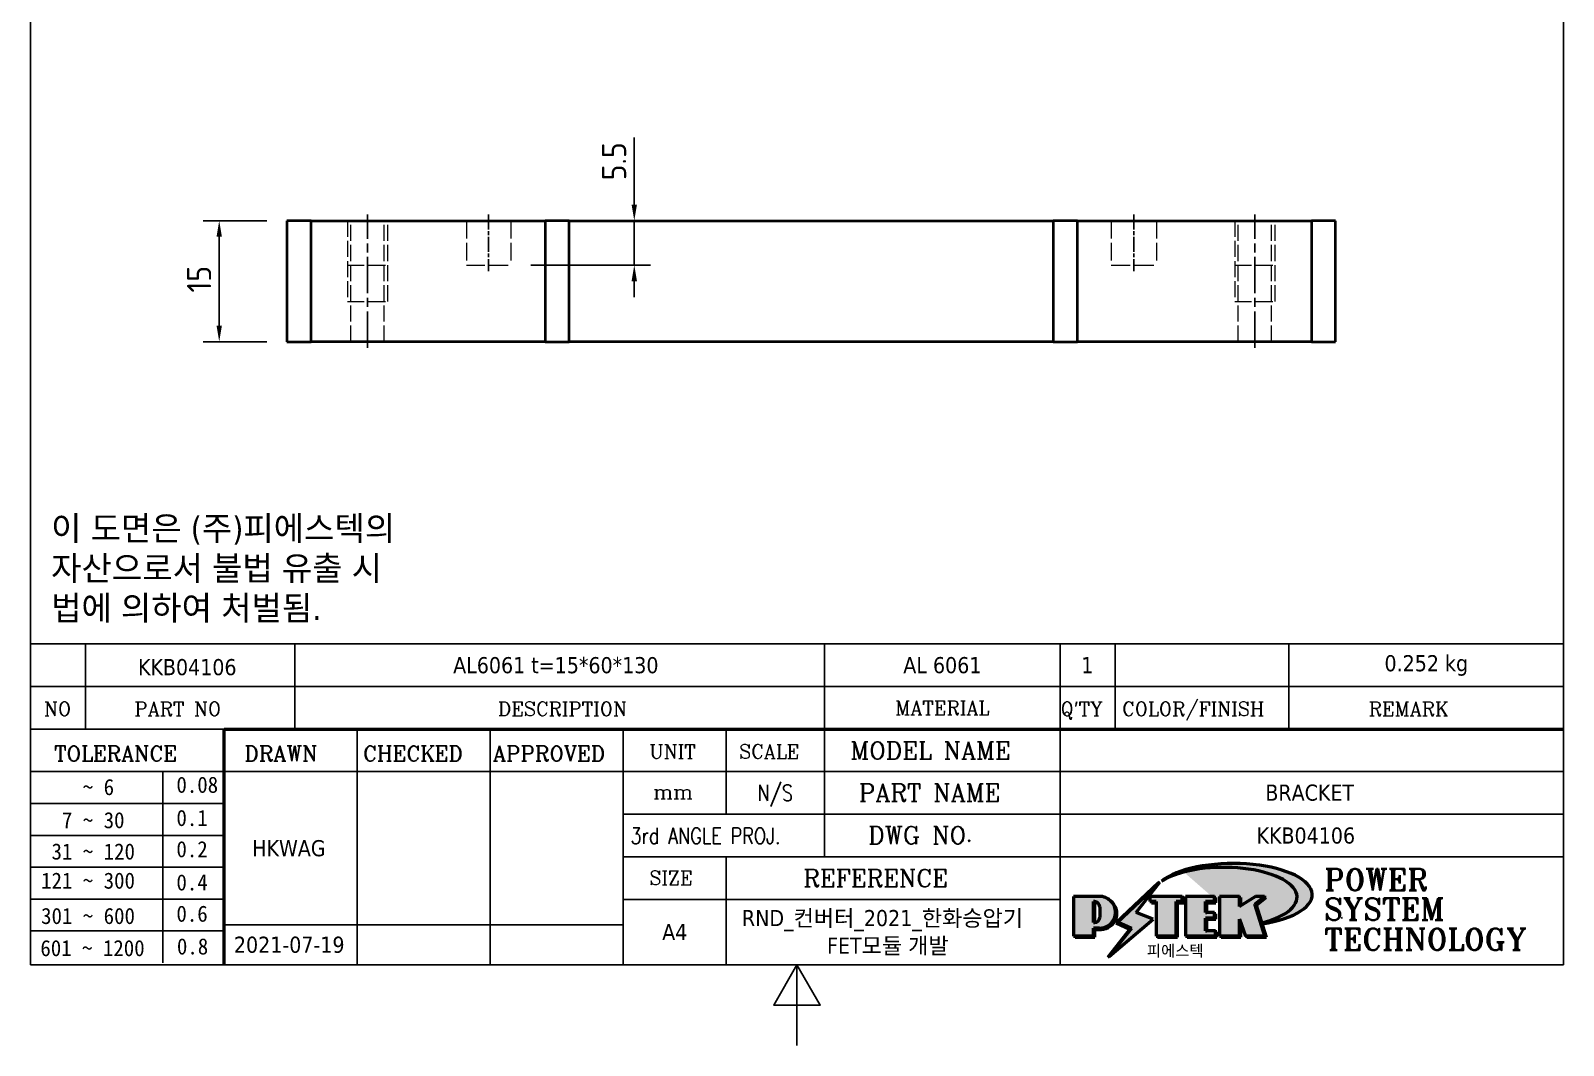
# Model space of a CAD drawing. Header units: millimetres. Extents: x 0 to 210, y 0 to 297.
# Drawn here: x 10 to 200, y 0 to 125.8 of the extents above; entities that cross this region are included whole.
import ezdxf
from ezdxf.enums import TextEntityAlignment as Align

# ---------------------------------------------------------------- set-up
doc = ezdxf.new("R2010")
doc.units = ezdxf.units.MM
doc.linetypes.add('CHAIN', pattern=[0.35429999999999995, 0.2362, -0.0295, 0.0591, -0.0295])
doc.linetypes.add('DASHED', pattern=[0.2067, 0.1654, -0.0413])
doc.layers.get('0').update_dxf_attribs({"color": 3, "lineweight": 25})
for name, color, linetype, lineweight in [('가려진 것(ISO)', 2, 'DASHED', 18), ('가시적인 것(ISO)', 3, 'Continuous', 40), ('경계(ISO)', 7, 'Continuous', 25), ('기호(ISO)', 5, 'Continuous', 25), ('제목(ISO)', 5, 'Continuous', 50), ('중심선(ISO)', 1, 'Continuous', 25), ('치수(ISO)', 2, 'Continuous', 25), ('해치(ISO)', 7, 'Continuous', 18)]:
    doc.layers.add(name, color=color, linetype=linetype, lineweight=lineweight)
doc.styles.add('HAN_291', font='')
doc.styles.add('HAN_370', font='', dxfattribs={"width": 2})
doc.styles.add('RC_284', font='ROMANC.shx')
doc.styles.add('RC_287', font='ROMANC.shx')
doc.styles.add('RC_292', font='ROMANC.shx')
doc.styles.add('ROMANT_294', font='romant.shx')
doc.styles.add('문자 텍스트_PSTEK_POSCO', font='isocp.shx')
doc.styles.add('치수 텍스트_PSTEK_POSCO', font='isocp.shx')
doc.styles.add('텍스트 스타일198', font='tahoma.ttf')
doc.styles.add('텍스트 스타일333', font='ROMANC.shx', dxfattribs={"width": 0.800000011920929})
doc.styles.get('HAN_291').set_extended_font_data('GulimChe')
doc.styles.get('HAN_370').set_extended_font_data('GulimChe')
doc.dimstyles.new('치수_PSTEK_POSCO', dxfattribs={"dimtxt": 3, "dimasz": 2, "dimexe": 2, "dimexo": 2.5, "dimgap": 1, "dimtad": 1, "dimrnd": 1e-08, "dimdsep": 46, "dimtxsty": '치수 텍스트_PSTEK_POSCO', "dimcen": 0.09, "dimdle": 10, "dimclrd": 7, "dimclre": 7, "dimclrt": 2, "dimadec": 1, "dimazin": 2, "dimtfac": 1, "dimtmove": 0, "dimatfit": 3, "dimfxl": 0, "dimtolj": 1, "dimlwd": -1, "dimlwe": -1, "dimarcsym": 0})

# ---------------------------------------------------------------- blocks, each defined once
blk = doc.blocks.new('경계 Default Border')
at = {"layer": '경계(ISO)', "flags": 128}
for points in [[(10, 10), (10, 287.0000076293945), (200, 287.0000076293945), (200, 10), (10, 10)], [(105, 0), (105, 10), (102.1132469177246, 5), (107.8867530822754, 5), (105, 10)]]:
    blk.add_lwpolyline(points, dxfattribs=at)
blk = doc.blocks.new('제목 블록 PSTEK')
for color, points in [(252, [(317.2195697678507, 17.0593801673321), (322.0326348870767, 21.62682475217465), (322.2781991042243, 21.94392121864296), (317.0471853425802, 16.97985676345368), (318.7512090904202, 16.1899260703855), (316.0018030350395, 12.71868385740789), (316.3356552234328, 13.00206718743325), (318.9235935156908, 16.2694494742633)]), (5, [(321.6183518841322, 17.4193704504104), (319.5281351041078, 18.24969419629727), (322.4505835294948, 22.02344462252142), (317.2195697678507, 17.0593801673321), (318.9235935156908, 16.2694494742633), (316.1741874603099, 12.79820726128571)]), (1, [(324.4839107253602, 19.60711530335299), (325.2419748254881, 19.60711530335299), (325.2419748254881, 20.25857663940324), (321.2266040451076, 20.25857663940324), (321.2266040451076, 19.60711530335299), (321.9846681452406, 19.60711530335299), (321.9846681452406, 15.3430047401139), (324.4839107253602, 15.3430047401139)]), (252, [(321.9846681452406, 19.60711530335299), (321.4042753185749, 19.60711530335299), (321.4042753185749, 19.45905590879572), (321.9846681452406, 19.45905590879572)]), (252, [(324.6615819988275, 19.45905590879572), (325.4196460989604, 19.45905590879572), (325.4196460989604, 20.11051724484596), (325.2419748254881, 20.11051724484596), (325.2419748254881, 19.60711530335299), (324.4839107253602, 19.60711530335299), (324.4839107253602, 15.3430047401139), (322.1623394187076, 15.3430047401139), (322.1623394187076, 15.19494534555726), (324.6615819988275, 15.19494534555726)]), (1, [(329.2277337269622, 20.25857663940324), (325.65654113025, 20.25857663940324), (325.65654113025, 15.3430047401139), (329.3580259941756, 15.3430047401139), (329.3580259941756, 15.9944660761648), (328.1137701654877, 15.9944660761648), (328.1137701654877, 17.56360607323003), (329.2277337269622, 17.56360607323003), (329.2277337269622, 18.25543873810179), (328.1137701654877, 18.25543873810179), (328.1137701654877, 19.60711530335299), (329.2277337269622, 19.60711530335299)]), (252, [(328.2914414389548, 19.45905590879572), (329.4054050004294, 19.45905590879572), (329.4054050004294, 20.11051724484596), (329.2277337269622, 20.11051724484596), (329.2277337269622, 19.60711530335299), (328.1137701654877, 19.60711530335299), (328.1137701654877, 18.25543873810179), (328.2914414389548, 18.25543873810179)]), (1, [(332.3312149849806, 20.25857663940324), (329.8592894925411, 20.25857663940324), (329.8592894925411, 15.3430047401139), (332.3312149849806, 15.3430047401139), (332.3312149849806, 17.4318630164523), (333.0701931098801, 15.3430047401139), (335.4855464857051, 15.3430047401139), (334.2514536401189, 19.30614745124769), (335.4379594596742, 20.25857663940324), (334.3071782107978, 20.25857663940324), (332.3312149849806, 18.99741471888304)]), (252, [(332.5088862584528, 20.1105172448466), (332.3312149849806, 20.1105172448466), (332.3312149849806, 18.99741471888368), (332.5088862584528, 19.11081371413894)]), (252, [(335.6156307331414, 20.11051724484596), (335.2535118015555, 20.11051724484596), (334.2514536401189, 19.30614745124769), (335.4855464857051, 15.3430047401139), (333.1954852176545, 15.3430047401139), (333.2478643833523, 15.19494534555726), (335.6632177591723, 15.19494534555726), (334.4291249135862, 19.15808805669106)]), (252, [(328.2914414389548, 17.41554667867274), (329.4054050004294, 17.41554667867274), (329.4054050004294, 18.10737934354514), (329.2277337269622, 18.10737934354514), (329.2277337269622, 17.56360607323003), (328.1137701654877, 17.56360607323003), (328.1137701654877, 15.9944660761648), (328.2914414389548, 15.9944660761648)]), (252, [(332.5088862584528, 16.92964231796647), (332.3312149849806, 17.43186301645164), (332.3312149849806, 15.3430047401139), (330.0369607660135, 15.3430047401139), (330.0369607660135, 15.19494534555726), (332.5088862584528, 15.19494534555726)]), (252, [(329.5356972676428, 15.8464066816075), (329.3580259941756, 15.8464066816075), (329.3580259941756, 15.3430047401139), (325.8342124037171, 15.3430047401139), (325.8342124037171, 15.19494534555726), (329.5356972676428, 15.19494534555726)])]:
    blk.add_hatch(color=color).paths.add_polyline_path(points)
h = blk.add_hatch(color=1)
edge = h.paths.add_edge_path(flags=0)
edge.add_line((314.2242174273352, 19.60711530335299), (314.2242174273352, 17.00126995915134))
edge.add_line((314.2242174273352, 17.00126995915134), (314.3485873187598, 17.00126995915134))
edge.add_arc((314.3485873187598, 17.6527312952023), 0.6514613360509371, 270, 360)
edge.add_line((315.0000486548106, 17.6527312952023), (315.0000486548106, 18.95565396730211))
edge.add_arc((314.3485873187598, 18.95565396730212), 0.6514613360508712, 0, 90)
edge.add_line((314.3485873187598, 19.60711530335299), (314.2242174273352, 19.60711530335299))
edge = h.paths.add_edge_path()
edge.add_arc((314.9847713324306, 18.28938669179658), 1.969189947606664, 269.9999999999959, 450)
edge.add_line((314.9847713324306, 20.25857663940318), (311.7664314776902, 20.25857663940324))
edge.add_line((311.7664314776902, 20.25857663940324), (311.7664314776902, 15.3430047401139))
edge.add_line((311.7664314776902, 15.3430047401139), (314.2242174273352, 15.3430047401139))
edge.add_line((314.2242174273352, 15.3430047401139), (314.2242174273352, 16.32019674418991))
edge.add_line((314.2242174273352, 16.32019674418991), (314.9847713324307, 16.32019674418991))
h = blk.add_hatch(color=252)
edge = h.paths.add_edge_path()
edge.add_arc((314.9847713324309, 18.28938669179657), 1.969189947606666, 270, 406.8278729790604)
edge.add_arc((315.1624426058984, 18.1413272972396), 1.969189947606962, -90, 53.560984836317004, ccw=False)
edge.add_line((315.1624426058984, 16.17213734963263), (314.4018887008024, 16.17213734963263))
edge.add_line((314.4018887008024, 16.17213734963263), (314.4018887008024, 15.19494534555726))
edge.add_line((314.4018887008024, 15.19494534555726), (311.9441027511573, 15.19494534555726))
edge.add_line((311.9441027511573, 15.19494534555726), (311.9441027511573, 15.3430047401139))
edge.add_line((311.9441027511573, 15.3430047401139), (314.2242174273352, 15.3430047401139))
edge.add_line((314.2242174273352, 15.3430047401139), (314.2242174273352, 16.32019674418991))
edge.add_line((314.2242174273352, 16.32019674418991), (314.9847713324309, 16.32019674418991))
h = blk.add_hatch(color=252)
edge = h.paths.add_edge_path()
edge.add_line((314.4018887008024, 19.45905590879572), (314.5262585922315, 19.45905590879572))
edge.add_arc((314.5262585922314, 18.80759457274939), 0.6514613360463194, 60.4189348879147, 90.00000000000318, ccw=False)
edge.add_arc((314.3485873187602, 18.95565396730057), 0.6514613360524251, 39.96992292766206, 90.00000000009999)
edge.add_line((314.3485873187591, 19.60711530335307), (314.2242174273352, 19.60711530335298))
edge.add_line((314.2242174273352, 19.60711530335299), (314.2242174273352, 17.00126995915134))
edge.add_line((314.2242174273352, 17.00126995915134), (314.3485873187591, 17.00126995915134))
edge.add_arc((314.3485873187568, 17.652731295233), 0.6514613360816299, 270.0000000002, 274.6930825552478)
edge.add_line((314.4018887008024, 17.0034541317032), (314.4018887008024, 19.45905590879572))
at = {"layer": '해치(ISO)', "true_color": 0x27d1fc}
h = blk.add_hatch(color=140, dxfattribs=at)
edge = h.paths.add_edge_path()
edge.add_ellipse((330.3660919371412, 20.15576403068321), major_axis=(9.100907360794343, 0), ratio=0.4069904968023172, start_angle=301.3098473703837, end_angle=507.7436900681698)
edge.add_ellipse((331.5340919371412, 20.4634168429492), major_axis=(-9.82350664112931, 0), ratio=0.3942600559756514, start_angle=111.51207141178469, end_angle=334.47025347086895, ccw=False)
edge.add_line((335.1363447531188, 16.8601935978785), (335.0955236905705, 16.99119398620872))
at = {"color": 180}
for p, q in [((182.475792979055, 11.79100474011392), (182.4757929790549, 51.56524660363496)), ((182.4757929790549, 51.56524660363496), (372.4757929537551, 51.56524660363496)), ((189.2651435055721, 51.56524660363496), (189.2651435055722, 41.00524660363494)), ((215.2152739891528, 41.00524660363494), (215.2152739891528, 51.56524660363496)), ((280.8758854511282, 51.56524660363496), (280.8758854511282, 41.00524660363494)), ((310.0881549537552, 51.56524660363496), (310.0881549537553, 41.00524660363494)), ((316.9044520275131, 51.56524660363496), (316.9044520275127, 41.00524660363494)), ((338.4566026226726, 51.56524660363496), (338.4566026226727, 41.00524660363494)), ((372.4757929537551, 51.56524660363496), (372.4757929537551, 11.79100474011389)), ((182.475792979055, 46.2852466036349), (372.4757929537551, 46.28524660363492)), ((182.475792979055, 41.00524660363493), (206.451475290024, 41.00524660363493)), ((222.9401812389276, 11.79100474011392), (222.9401812389276, 41.00524660363494)), ((239.4288871878316, 11.79100474011392), (239.4288871878316, 41.00524660363494)), ((255.9175931367356, 11.79100474011392), (255.9175931367356, 41.00524660363494)), ((268.6918866058747, 41.00524660363494), (268.6918866058747, 30.44524660363498)), ((280.8758854511282, 41.00524660363494), (280.8758854511282, 25.16524660363502)), ((310.088154953755, 41.00524660363494), (310.088154953755, 11.79100474011392)), ((182.475792979055, 35.72524660363497), (206.451475290024, 35.72524660363497)), ((198.8621818849491, 12.02524660363491), (198.8621818849491, 35.72524660363497)), ((206.451475290024, 35.72524660363497), (372.4757929537551, 35.72524660363497)), ((182.475792979055, 31.77524660363492), (206.451475290024, 31.77524660363492)), ((255.917593136736, 30.44524660363498), (372.4757929537552, 30.44524660363501)), ((182.475792979055, 27.82524660363487), (206.451475290024, 27.82524660363487)), ((255.9175931367359, 25.16524660363502), (372.4757929537552, 25.165246603635)), ((268.6918866058744, 25.16524660363502), (268.6918866058744, 11.79100474011392)), ((182.475792979055, 23.87524660363505), (206.451475290024, 23.87524660363505)), ((182.475792979055, 19.92524660363478), (206.451475290024, 19.92524660363478)), ((255.9175931367359, 19.88524660363481), (310.0881549537553, 19.88524660363481)), ((182.475792979055, 15.97524660363496), (206.451475290024, 15.97524660363496)), ((206.451475290024, 16.74100474011396), (255.9175931367359, 16.74100474011396)), ((182.475792979055, 11.79100474011392), (372.4757929537551, 11.79100474011389))]:
    blk.add_line(p, q, dxfattribs=at)
at = {"color": 7, "lineweight": 50}
for p, q in [((206.4514752900237, 11.79100474011392), (206.4514752900237, 41.00524660363494)), ((206.451475290024, 41.00524660363494), (372.4757929537551, 41.00524660363496))]:
    blk.add_line(p, q, dxfattribs=at)
at = {"color": 7}
for p, q in [((322.2781991042243, 21.94392121864296), (317.0471853425802, 16.97985676345368)), ((322.4505835294948, 22.02344462252142), (317.2195697678507, 17.0593801673321)), ((317.2195697678507, 17.0593801673321), (322.0326348870767, 21.62682475217465)), ((319.5281351041078, 18.24969419629727), (322.4505835294948, 22.02344462252142)), ((322.0326348870767, 21.62682475217465), (322.2781991042243, 21.94392121864296)), ((311.7664314776902, 20.25900474011391), (311.7664314776902, 15.34300474011391)), ((314.9847713324309, 20.25857663940324), (311.7664314776902, 20.25857663940324)), ((314.9847713324309, 20.25857663940324), (311.7664314776902, 20.25857663940324)), ((311.7664314776902, 20.25857663940324), (311.7664314776902, 15.3430047401139)), ((314.2242174273352, 17.00126995915134), (314.2242174273352, 19.60711530335299)), ((314.2242174273352, 19.60711530335299), (314.3485873187591, 19.60711530335299)), ((314.3485873187591, 19.60711530335299), (314.2242174273352, 19.60711530335299)), ((314.2242174273352, 19.60711530335299), (314.2242174273352, 17.00126995915134)), ((314.2242174273352, 17.00126995915134), (314.2242174273352, 19.60711530335299)), ((314.2242174273352, 19.60711530335299), (314.3485873187591, 19.60711530335299)), ((314.4018887008024, 19.45905590879572), (314.5262585922314, 19.45905590879572)), ((314.4018887008024, 17.0034541317032), (314.4018887008024, 19.45905590879572)), ((325.2419748254881, 20.25857663940324), (321.2266040451076, 20.25857663940324)), ((321.2266040451076, 20.25857663940324), (321.2266040451076, 19.60711530335299)), ((325.2419748254881, 20.25857663940324), (321.2266040451076, 20.25857663940324)), ((321.2266040451076, 20.25857663940324), (321.2266040451076, 19.60711530335299)), ((321.2266040451076, 19.60711530335299), (321.9846681452406, 19.60711530335299)), ((321.2266040451076, 19.60711530335299), (321.9846681452406, 19.60711530335299)), ((321.4042753185749, 19.60711530335299), (321.4042753185749, 19.45905590879572)), ((321.9846681452406, 19.60711530335299), (321.4042753185749, 19.60711530335299)), ((321.4042753185749, 19.45905590879572), (321.9846681452406, 19.45905590879572)), ((321.9846681452406, 19.60711530335299), (321.9846681452406, 15.3430047401139)), ((321.9846681452406, 19.45905590879572), (321.9846681452406, 19.60711530335299)), ((321.9846681452406, 19.60711530335299), (321.9846681452406, 15.3430047401139)), ((324.4839107253602, 19.60711530335299), (325.2419748254881, 19.60711530335299)), ((324.4839107253602, 15.3430047401139), (324.4839107253602, 19.60711530335299)), ((325.2419748254881, 19.60711530335299), (324.4839107253602, 19.60711530335299)), ((324.4839107253602, 19.60711530335299), (324.4839107253602, 15.3430047401139)), ((324.4839107253602, 19.60711530335299), (325.2419748254881, 19.60711530335299)), ((324.4839107253602, 15.3430047401139), (324.4839107253602, 19.60711530335299)), ((324.6615819988275, 19.45905590879572), (325.4196460989604, 19.45905590879572)), ((324.6615819988275, 15.19494534555726), (324.6615819988275, 19.45905590879572)), ((325.2419748254881, 19.60711530335299), (325.2419748254881, 20.25857663940324)), ((325.2419748254881, 19.60711530335299), (325.2419748254881, 20.25857663940324)), ((325.4196460989604, 20.11051724484596), (325.2419748254881, 20.11051724484596)), ((325.2419748254881, 20.11051724484596), (325.2419748254881, 19.60711530335299)), ((325.4196460989604, 19.45905590879572), (325.4196460989604, 20.11051724484596)), ((329.2277337269622, 20.25857663940324), (325.65654113025, 20.25857663940324)), ((325.65654113025, 20.25857663940324), (325.65654113025, 15.3430047401139)), ((325.65654113025, 20.25857663940324), (325.65654113025, 15.3430047401139)), ((329.2277337269622, 20.25857663940324), (325.65654113025, 20.25857663940324)), ((328.1137701654877, 18.25543873810179), (328.1137701654877, 19.60711530335299)), ((328.1137701654877, 19.60711530335299), (329.2277337269622, 19.60711530335299)), ((329.2277337269622, 19.60711530335299), (328.1137701654877, 19.60711530335299)), ((328.1137701654877, 19.60711530335299), (328.1137701654877, 18.25543873810179)), ((328.1137701654877, 18.25543873810179), (328.1137701654877, 19.60711530335299)), ((328.1137701654877, 19.60711530335299), (329.2277337269622, 19.60711530335299)), ((328.2914414389548, 18.25543873810179), (328.2914414389548, 19.45905590879572)), ((328.2914414389548, 19.45905590879572), (329.4054050004294, 19.45905590879572)), ((329.2277337269622, 19.60711530335299), (329.2277337269622, 20.25857663940324)), ((329.2277337269622, 19.60711530335299), (329.2277337269622, 20.25857663940324)), ((329.4054050004294, 20.11051724484596), (329.2277337269622, 20.11051724484596)), ((329.2277337269622, 20.11051724484596), (329.2277337269622, 19.60711530335299)), ((329.4054050004294, 19.45905590879572), (329.4054050004294, 20.11051724484596)), ((332.3312149849806, 20.25857663940324), (329.8592894925411, 20.25857663940324)), ((329.8592894925411, 20.25857663940324), (329.8592894925411, 15.3430047401139)), ((329.8592894925411, 20.25857663940324), (329.8592894925411, 15.3430047401139)), ((332.3312149849806, 20.25857663940324), (329.8592894925411, 20.25857663940324)), ((334.3071782107978, 20.25857663940324), (332.3312149849806, 18.99741471888304)), ((332.3312149849806, 18.99741471888304), (332.3312149849806, 20.25857663940324)), ((334.3071782107978, 20.25857663940324), (332.3312149849806, 18.99741471888304)), ((332.3312149849806, 18.99741471888304), (332.3312149849806, 20.25857663940324)), ((332.5088862584528, 20.1105172448466), (332.3312149849806, 20.1105172448466)), ((332.3312149849806, 20.1105172448466), (332.3312149849806, 18.99741471888368)), ((332.3312149849806, 18.99741471888368), (332.5088862584528, 19.11081371413894)), ((332.5088862584528, 19.11081371413894), (332.5088862584528, 20.1105172448466)), ((334.2514536401189, 19.30614745124769), (335.4379594596742, 20.25857663940324)), ((334.2514536401189, 19.30614745124769), (335.4379594596742, 20.25857663940324)), ((335.2535118015555, 20.11051724484596), (334.2514536401189, 19.30614745124769)), ((335.4855464857051, 15.3430047401139), (334.2514536401189, 19.30614745124769)), ((334.2514536401189, 19.30614745124769), (335.4855464857051, 15.3430047401139)), ((335.4855464857051, 15.3430047401139), (334.2514536401189, 19.30614745124769)), ((335.4379594596742, 20.25857663940324), (334.3071782107978, 20.25857663940324)), ((335.4379594596742, 20.25857663940324), (334.3071782107978, 20.25857663940324)), ((334.4291249135862, 19.15808805669104), (335.6156307331414, 20.11051724484596)), ((335.6632177591723, 15.19494534555726), (334.4291249135862, 19.15808805669104)), ((335.6156307331414, 20.11051724484596), (335.2535118015555, 20.11051724484596)), ((315.0000486548106, 18.95565396730275), (315.0000486548106, 17.65273129520161)), ((315.0000486548106, 18.95565396730275), (315.0000486548106, 17.65273129520161)), ((316.1741874603099, 12.79820726128571), (321.6183518841322, 17.4193704504104)), ((321.6183518841322, 17.4193704504104), (319.5281351041078, 18.24969419629727)), ((329.2277337269622, 18.25543873810179), (328.1137701654877, 18.25543873810179)), ((328.1137701654877, 18.25543873810179), (328.2914414389548, 18.25543873810179)), ((329.2277337269622, 18.25543873810179), (328.1137701654877, 18.25543873810179)), ((328.1137701654877, 17.56360607323003), (329.2277337269622, 17.56360607323003)), ((328.1137701654877, 15.9944660761648), (328.1137701654877, 17.56360607323003)), ((329.2277337269622, 17.56360607323003), (328.1137701654877, 17.56360607323003)), ((328.1137701654877, 17.56360607323003), (328.1137701654877, 15.9944660761648)), ((328.1137701654877, 17.56360607323003), (329.2277337269622, 17.56360607323003)), ((328.1137701654877, 15.9944660761648), (328.1137701654877, 17.56360607323003)), ((328.2914414389548, 15.9944660761648), (328.2914414389548, 17.41554667867274)), ((328.2914414389548, 17.41554667867274), (329.4054050004294, 17.41554667867274)), ((329.2277337269622, 17.56360607323003), (329.2277337269622, 18.25543873810179)), ((329.2277337269622, 17.56360607323003), (329.2277337269622, 18.25543873810179)), ((329.4054050004294, 18.10737934354514), (329.2277337269622, 18.10737934354514)), ((329.2277337269622, 18.10737934354514), (329.2277337269622, 17.56360607323003)), ((329.4054050004294, 17.41554667867274), (329.4054050004294, 18.10737934354514)), ((332.3312149849806, 17.4318630164523), (333.0701931098801, 15.3430047401139)), ((332.3312149849806, 15.3430047401139), (332.3312149849806, 17.4318630164523)), ((332.5088862584528, 16.92964231796647), (332.3312149849806, 17.43186301645164)), ((332.3312149849806, 17.43186301645164), (332.3312149849806, 15.3430047401139)), ((332.3312149849806, 17.4318630164523), (333.0701931098801, 15.3430047401139)), ((332.3312149849806, 15.3430047401139), (332.3312149849806, 17.4318630164523)), ((345.0447381189468, 17.50375595811051), (344.9867755289346, 17.689895936919)), ((311.7664314776902, 15.3430047401139), (314.2242174273352, 15.3430047401139)), ((311.7664314776902, 15.3430047401139), (314.2242174273352, 15.3430047401139)), ((314.2242174273352, 15.3430047401139), (311.9441027511573, 15.3430047401139)), ((311.9441027511573, 15.3430047401139), (311.9441027511573, 15.19494534555726)), ((314.3485873187591, 17.00126995915134), (314.2242174273352, 17.00126995915134)), ((314.2242174273352, 17.00126995915134), (314.3485873187591, 17.00126995915134)), ((314.3485873187591, 17.00126995915134), (314.2242174273352, 17.00126995915134)), ((314.2242174273352, 16.32019674418991), (314.9847713324309, 16.32019674418991)), ((314.2242174273352, 15.3430047401139), (314.2242174273352, 16.32019674418991)), ((314.9847713324309, 16.32019674418991), (314.2242174273352, 16.32019674418991)), ((314.2242174273352, 16.32019674418991), (314.2242174273352, 15.3430047401139)), ((314.2242174273352, 16.32019674418991), (314.9847713324309, 16.32019674418991)), ((314.2242174273352, 15.3430047401139), (314.2242174273352, 16.32019674418991)), ((314.4018887008024, 16.17213734963263), (315.162442605898, 16.17213734963263)), ((314.4018887008024, 15.19494534555726), (314.4018887008024, 16.17213734963263)), ((318.7512090904202, 16.1899260703855), (316.0018030350395, 12.71868385740789)), ((318.9235935156908, 16.2694494742633), (316.1741874603099, 12.79820726128571)), ((316.3356552234328, 13.00206718743325), (318.9235935156908, 16.2694494742633)), ((317.0471853425802, 16.97985676345368), (318.7512090904202, 16.1899260703855)), ((318.9235935156908, 16.2694494742633), (317.2195697678507, 17.0593801673321)), ((317.2195697678507, 17.0593801673321), (318.9235935156908, 16.2694494742633)), ((321.9846681452406, 15.3430047401139), (324.4839107253602, 15.3430047401139)), ((321.9846681452406, 15.3430047401139), (324.4839107253602, 15.3430047401139)), ((324.4839107253602, 15.3430047401139), (322.1623394187076, 15.3430047401139)), ((322.1623394187076, 15.3430047401139), (322.1623394187076, 15.19494534555726)), ((325.65654113025, 15.3430047401139), (329.3580259941756, 15.3430047401139)), ((325.65654113025, 15.3430047401139), (329.3580259941756, 15.3430047401139)), ((329.3580259941756, 15.3430047401139), (325.8342124037171, 15.3430047401139)), ((325.8342124037171, 15.3430047401139), (325.8342124037171, 15.19494534555726)), ((329.3580259941756, 15.9944660761648), (328.1137701654877, 15.9944660761648)), ((328.1137701654877, 15.9944660761648), (328.2914414389548, 15.9944660761648)), ((329.3580259941756, 15.9944660761648), (328.1137701654877, 15.9944660761648)), ((329.3580259941756, 15.3430047401139), (329.3580259941756, 15.9944660761648)), ((329.3580259941756, 15.3430047401139), (329.3580259941756, 15.9944660761648)), ((329.5356972676428, 15.8464066816075), (329.3580259941756, 15.8464066816075)), ((329.3580259941756, 15.8464066816075), (329.3580259941756, 15.3430047401139)), ((329.5356972676428, 15.19494534555726), (329.5356972676428, 15.8464066816075)), ((329.8592894925411, 15.3430047401139), (332.3312149849806, 15.3430047401139)), ((329.8592894925411, 15.3430047401139), (332.3312149849806, 15.3430047401139)), ((332.3312149849806, 15.3430047401139), (330.0369607660135, 15.3430047401139)), ((330.0369607660135, 15.3430047401139), (330.0369607660135, 15.19494534555726)), ((332.5088862584528, 15.19494534555726), (332.5088862584528, 16.92964231796647)), ((333.0701931098801, 15.3430047401139), (335.4855464857051, 15.3430047401139)), ((333.0701931098801, 15.3430047401139), (335.4855464857051, 15.3430047401139)), ((335.4855464857051, 15.3430047401139), (333.1954852176545, 15.3430047401139)), ((333.1954852176545, 15.3430047401139), (333.2478643833523, 15.19494534555726)), ((311.9441027511573, 15.19494534555726), (314.4018887008024, 15.19494534555726)), ((322.1623394187076, 15.19494534555726), (324.6615819988275, 15.19494534555726)), ((325.8342124037171, 15.19494534555726), (329.5356972676428, 15.19494534555726)), ((330.0369607660135, 15.19494534555726), (332.5088862584528, 15.19494534555726)), ((333.2478643833523, 15.19494534555726), (335.6632177591723, 15.19494534555726)), ((316.0018030350395, 12.71868385740789), (316.3356552234328, 13.00206718743325))]:
    blk.add_line(p, q, dxfattribs=at)
at = {"color": 5}
for p, q in [((322.4505835294948, 22.02344462252142), (317.2195697678507, 17.0593801673321)), ((319.5281351041078, 18.24969419629727), (322.4505835294948, 22.02344462252142)), ((316.1741874603099, 12.79820726128571), (321.6183518841322, 17.4193704504104)), ((321.6183518841322, 17.4193704504104), (319.5281351041078, 18.24969419629727)), ((318.9235935156908, 16.2694494742633), (316.1741874603099, 12.79820726128571)), ((317.2195697678507, 17.0593801673321), (318.9235935156908, 16.2694494742633))]:
    blk.add_line(p, q, dxfattribs=at)
at = {"color": 1}
for p, q in [((314.9847713324309, 20.25857663940324), (311.7664314776902, 20.25857663940324)), ((311.7664314776902, 20.25857663940324), (311.7664314776902, 15.3430047401139)), ((314.2242174273352, 17.00126995915134), (314.2242174273352, 19.60711530335299)), ((314.2242174273352, 19.60711530335299), (314.3485873187591, 19.60711530335299)), ((325.2419748254881, 20.25857663940324), (321.2266040451076, 20.25857663940324)), ((321.2266040451076, 20.25857663940324), (321.2266040451076, 19.60711530335299)), ((321.2266040451076, 19.60711530335299), (321.9846681452406, 19.60711530335299)), ((321.9846681452406, 19.60711530335299), (321.9846681452406, 15.3430047401139)), ((324.4839107253602, 19.60711530335299), (325.2419748254881, 19.60711530335299)), ((324.4839107253602, 15.3430047401139), (324.4839107253602, 19.60711530335299)), ((325.2419748254881, 19.60711530335299), (325.2419748254881, 20.25857663940324)), ((329.2277337269622, 20.25857663940324), (325.65654113025, 20.25857663940324)), ((325.65654113025, 20.25857663940324), (325.65654113025, 15.3430047401139)), ((328.1137701654877, 18.25543873810179), (328.1137701654877, 19.60711530335299)), ((328.1137701654877, 19.60711530335299), (329.2277337269622, 19.60711530335299)), ((329.2277337269622, 19.60711530335299), (329.2277337269622, 20.25857663940324)), ((332.3312149849806, 20.25857663940324), (329.8592894925411, 20.25857663940324)), ((329.8592894925411, 20.25857663940324), (329.8592894925411, 15.3430047401139)), ((334.3071782107978, 20.25857663940324), (332.3312149849806, 18.99741471888304)), ((332.3312149849806, 18.99741471888304), (332.3312149849806, 20.25857663940324)), ((334.2514536401189, 19.30614745124769), (335.4379594596742, 20.25857663940324)), ((335.4855464857051, 15.3430047401139), (334.2514536401189, 19.30614745124769)), ((335.4379594596742, 20.25857663940324), (334.3071782107978, 20.25857663940324)), ((315.0000486548106, 18.95565396730275), (315.0000486548106, 17.65273129520161)), ((329.2277337269622, 18.25543873810179), (328.1137701654877, 18.25543873810179)), ((328.1137701654877, 17.56360607323003), (329.2277337269622, 17.56360607323003)), ((328.1137701654877, 15.9944660761648), (328.1137701654877, 17.56360607323003)), ((329.2277337269622, 17.56360607323003), (329.2277337269622, 18.25543873810179)), ((332.3312149849806, 17.4318630164523), (333.0701931098801, 15.3430047401139)), ((332.3312149849806, 15.3430047401139), (332.3312149849806, 17.4318630164523)), ((311.7664314776902, 15.3430047401139), (314.2242174273352, 15.3430047401139)), ((314.3485873187591, 17.00126995915134), (314.2242174273352, 17.00126995915134)), ((314.2242174273352, 16.32019674418991), (314.9847713324309, 16.32019674418991)), ((314.2242174273352, 15.3430047401139), (314.2242174273352, 16.32019674418991)), ((321.9846681452406, 15.3430047401139), (324.4839107253602, 15.3430047401139)), ((325.65654113025, 15.3430047401139), (329.3580259941756, 15.3430047401139)), ((329.3580259941756, 15.9944660761648), (328.1137701654877, 15.9944660761648)), ((329.3580259941756, 15.3430047401139), (329.3580259941756, 15.9944660761648)), ((329.8592894925411, 15.3430047401139), (332.3312149849806, 15.3430047401139)), ((333.0701931098801, 15.3430047401139), (335.4855464857051, 15.3430047401139))]:
    blk.add_line(p, q, dxfattribs=at)
at = {"color": 7}
for centre, radius, start, end in [((314.3485873187598, 18.95565396730211), 0.6514613360508712, 0, 90), ((314.3485873187602, 18.95565396730057), 0.6514613360524251, 39.96992292766117, 90), ((314.3485873187598, 18.95565396730212), 0.6514613360508712, 0, 90), ((314.5262585922314, 18.80759457274939), 0.6514613360463193, 60.41893488791137, 90), ((314.9847713324309, 18.28938669179658), 1.969189947606665, 270, 90), ((314.9847713324309, 18.28938669179658), 1.969189947606665, 270, 90), ((314.9847713324307, 18.2893866917965), 1.969189947606594, 270, 46.82787297909833), ((315.1624426058984, 18.1413272972396), 1.969189947606961, 270, 53.56098483636067), ((314.3485873187597, 17.65273129520228), 0.6514613360509381, 270, 0), ((314.3485873187598, 17.6527312952023), 0.6514613360509381, 270, 0), ((314.3485873187568, 17.652731295233), 0.6514613360816299, 270, 274.6930825552478)]:
    blk.add_arc(centre, radius, start, end, dxfattribs=at)
at = {"color": 1}
for centre, radius, start, end in [((314.3485873187598, 18.95565396730211), 0.6514613360508712, 0, 90), ((314.9847713324309, 18.28938669179657), 1.969189947606665, 270, 90), ((314.3485873187598, 17.6527312952023), 0.6514613360509381, 270, 0)]:
    blk.add_arc(centre, radius, start, end, dxfattribs=at)
at = {"layer": '제목(ISO)', "lineweight": 18}
blk.add_line((182.475792979055, 35.72500474011393), (182.475792979055, 11.79100474011392), dxfattribs=at)
at = {"layer": '제목(ISO)'}
for p, q in [((322.2781991042243, 21.94392121864296), (317.0471853425802, 16.97985676345368)), ((322.4505835294948, 22.02344462252142), (317.2195697678507, 17.0593801673321)), ((317.2195697678507, 17.0593801673321), (322.0326348870767, 21.62682475217465)), ((319.5281351041078, 18.24969419629727), (322.4505835294948, 22.02344462252142)), ((322.0326348870767, 21.62682475217465), (322.2781991042243, 21.94392121864296)), ((314.9847713324306, 20.25857663940324), (311.7664314776902, 20.25857663940324)), ((311.7664314776902, 20.25857663940324), (311.7664314776902, 15.3430047401139)), ((314.2242174273352, 17.00126995915134), (314.2242174273352, 19.60711530335299)), ((314.2242174273352, 19.60711530335299), (314.3485873187598, 19.60711530335299)), ((314.3485873187591, 19.60711530335299), (314.2242174273352, 19.60711530335299)), ((314.2242174273352, 19.60711530335299), (314.2242174273352, 17.00126995915134)), ((314.4018887008024, 19.45905590879572), (314.5262585922314, 19.45905590879572)), ((314.4018887008024, 17.0034541317032), (314.4018887008024, 19.45905590879572)), ((325.2419748254881, 20.25857663940324), (321.2266040451076, 20.25857663940324)), ((321.2266040451076, 20.25857663940324), (321.2266040451076, 19.60711530335299)), ((321.2266040451076, 19.60711530335299), (321.9846681452406, 19.60711530335299)), ((321.9846681452406, 19.60711530335299), (321.4042753185749, 19.60711530335299)), ((321.4042753185749, 19.60711530335299), (321.4042753185749, 19.45905590879572)), ((321.4042753185749, 19.45905590879572), (321.9846681452406, 19.45905590879572)), ((321.9846681452406, 19.60711530335299), (321.9846681452406, 15.3430047401139)), ((321.9846681452406, 19.45905590879572), (321.9846681452406, 19.60711530335299)), ((324.4839107253602, 19.60711530335299), (325.2419748254881, 19.60711530335299)), ((324.4839107253602, 15.3430047401139), (324.4839107253602, 19.60711530335299)), ((325.2419748254881, 19.60711530335299), (324.4839107253602, 19.60711530335299)), ((324.4839107253602, 19.60711530335299), (324.4839107253602, 15.3430047401139)), ((324.6615819988275, 19.45905590879572), (325.4196460989604, 19.45905590879572)), ((324.6615819988275, 15.19494534555726), (324.6615819988275, 19.45905590879572)), ((325.2419748254881, 19.60711530335299), (325.2419748254881, 20.25857663940324)), ((325.4196460989604, 20.11051724484596), (325.2419748254881, 20.11051724484596)), ((325.2419748254881, 20.11051724484596), (325.2419748254881, 19.60711530335299)), ((325.4196460989604, 19.45905590879572), (325.4196460989604, 20.11051724484596)), ((329.2277337269622, 20.25857663940324), (325.65654113025, 20.25857663940324)), ((325.65654113025, 20.25857663940324), (325.65654113025, 15.3430047401139)), ((328.1137701654877, 18.25543873810179), (328.1137701654877, 19.60711530335299)), ((328.1137701654877, 19.60711530335299), (329.2277337269622, 19.60711530335299)), ((329.2277337269622, 19.60711530335299), (328.1137701654877, 19.60711530335299)), ((328.1137701654877, 19.60711530335299), (328.1137701654877, 18.25543873810179)), ((328.2914414389548, 19.45905590879572), (329.4054050004294, 19.45905590879572)), ((328.2914414389548, 18.25543873810179), (328.2914414389548, 19.45905590879572)), ((329.2277337269622, 19.60711530335299), (329.2277337269622, 20.25857663940324)), ((329.4054050004294, 20.11051724484596), (329.2277337269622, 20.11051724484596)), ((329.2277337269622, 20.11051724484596), (329.2277337269622, 19.60711530335299)), ((329.4054050004294, 19.45905590879572), (329.4054050004294, 20.11051724484596)), ((332.3312149849806, 20.25857663940324), (329.8592894925411, 20.25857663940324)), ((329.8592894925411, 20.25857663940324), (329.8592894925411, 15.3430047401139)), ((334.3071782107978, 20.25857663940324), (332.3312149849806, 18.99741471888304)), ((332.3312149849806, 18.99741471888304), (332.3312149849806, 20.25857663940324)), ((332.5088862584528, 20.1105172448466), (332.3312149849806, 20.1105172448466)), ((332.3312149849806, 20.1105172448466), (332.3312149849806, 18.99741471888368)), ((332.3312149849806, 18.99741471888368), (332.5088862584528, 19.11081371413894)), ((332.5088862584528, 19.11081371413894), (332.5088862584528, 20.1105172448466)), ((334.2514536401189, 19.30614745124769), (335.4379594596742, 20.25857663940324)), ((335.2535118015555, 20.11051724484596), (334.2514536401189, 19.30614745124769)), ((335.4855464857051, 15.3430047401139), (334.2514536401189, 19.30614745124769)), ((334.2514536401189, 19.30614745124769), (335.4855464857051, 15.3430047401139)), ((335.4379594596742, 20.25857663940324), (334.3071782107978, 20.25857663940324)), ((334.4291249135862, 19.15808805669106), (335.6156307331414, 20.11051724484596)), ((335.6632177591723, 15.19494534555726), (334.4291249135862, 19.15808805669106)), ((335.6156307331414, 20.11051724484596), (335.2535118015555, 20.11051724484596)), ((315.0000486548106, 18.95565396730211), (315.0000486548106, 17.6527312952023)), ((316.1741874603099, 12.79820726128571), (321.6183518841322, 17.4193704504104)), ((321.6183518841322, 17.4193704504104), (319.5281351041078, 18.24969419629727)), ((329.2277337269622, 18.25543873810179), (328.1137701654877, 18.25543873810179)), ((328.1137701654877, 18.25543873810179), (328.2914414389548, 18.25543873810179)), ((328.1137701654877, 15.9944660761648), (328.1137701654877, 17.56360607323003)), ((328.1137701654877, 17.56360607323003), (329.2277337269622, 17.56360607323003)), ((329.2277337269622, 17.56360607323003), (328.1137701654877, 17.56360607323003)), ((328.1137701654877, 17.56360607323003), (328.1137701654877, 15.9944660761648)), ((328.2914414389548, 17.41554667867274), (329.4054050004294, 17.41554667867274)), ((328.2914414389548, 15.9944660761648), (328.2914414389548, 17.41554667867274)), ((329.2277337269622, 17.56360607323003), (329.2277337269622, 18.25543873810179)), ((329.4054050004294, 18.10737934354514), (329.2277337269622, 18.10737934354514)), ((329.2277337269622, 18.10737934354514), (329.2277337269622, 17.56360607323003)), ((329.4054050004294, 17.41554667867274), (329.4054050004294, 18.10737934354514)), ((332.3312149849806, 15.3430047401139), (332.3312149849806, 17.4318630164523)), ((332.3312149849806, 17.4318630164523), (333.0701931098801, 15.3430047401139)), ((332.5088862584528, 16.92964231796647), (332.3312149849806, 17.43186301645164)), ((332.3312149849806, 17.43186301645164), (332.3312149849806, 15.3430047401139)), ((311.7664314776902, 15.3430047401139), (314.2242174273352, 15.3430047401139)), ((314.2242174273352, 15.3430047401139), (311.9441027511573, 15.3430047401139)), ((311.9441027511573, 15.3430047401139), (311.9441027511573, 15.19494534555726)), ((314.3485873187598, 17.00126995915134), (314.2242174273352, 17.00126995915134)), ((314.2242174273352, 17.00126995915134), (314.3485873187591, 17.00126995915134)), ((314.2242174273352, 15.3430047401139), (314.2242174273352, 16.32019674418991)), ((314.2242174273352, 16.32019674418991), (314.9847713324307, 16.32019674418991)), ((314.9847713324309, 16.32019674418991), (314.2242174273352, 16.32019674418991)), ((314.2242174273352, 16.32019674418991), (314.2242174273352, 15.3430047401139)), ((314.4018887008024, 15.19494534555726), (314.4018887008024, 16.17213734963263)), ((314.4018887008024, 16.17213734963263), (315.1624426058984, 16.17213734963263)), ((318.7512090904202, 16.1899260703855), (316.0018030350395, 12.71868385740789)), ((318.9235935156908, 16.2694494742633), (316.1741874603099, 12.79820726128571)), ((316.3356552234328, 13.00206718743325), (318.9235935156908, 16.2694494742633)), ((317.0471853425802, 16.97985676345368), (318.7512090904202, 16.1899260703855)), ((317.2195697678507, 17.0593801673321), (318.9235935156908, 16.2694494742633)), ((318.9235935156908, 16.2694494742633), (317.2195697678507, 17.0593801673321)), ((321.9846681452406, 15.3430047401139), (324.4839107253602, 15.3430047401139)), ((324.4839107253602, 15.3430047401139), (322.1623394187076, 15.3430047401139)), ((322.1623394187076, 15.3430047401139), (322.1623394187076, 15.19494534555726)), ((325.65654113025, 15.3430047401139), (329.3580259941756, 15.3430047401139)), ((329.3580259941756, 15.3430047401139), (325.8342124037171, 15.3430047401139)), ((325.8342124037171, 15.3430047401139), (325.8342124037171, 15.19494534555726)), ((329.3580259941756, 15.9944660761648), (328.1137701654877, 15.9944660761648)), ((328.1137701654877, 15.9944660761648), (328.2914414389548, 15.9944660761648)), ((329.3580259941756, 15.3430047401139), (329.3580259941756, 15.9944660761648)), ((329.5356972676428, 15.8464066816075), (329.3580259941756, 15.8464066816075)), ((329.3580259941756, 15.8464066816075), (329.3580259941756, 15.3430047401139)), ((329.5356972676428, 15.19494534555726), (329.5356972676428, 15.8464066816075)), ((329.8592894925411, 15.3430047401139), (332.3312149849806, 15.3430047401139)), ((332.3312149849806, 15.3430047401139), (330.0369607660135, 15.3430047401139)), ((330.0369607660135, 15.3430047401139), (330.0369607660135, 15.19494534555726)), ((332.5088862584528, 15.19494534555726), (332.5088862584528, 16.92964231796647)), ((333.0701931098801, 15.3430047401139), (335.4855464857051, 15.3430047401139)), ((335.4855464857051, 15.3430047401139), (333.1954852176545, 15.3430047401139)), ((333.1954852176545, 15.3430047401139), (333.2478643833523, 15.19494534555726)), ((311.9441027511573, 15.19494534555726), (314.4018887008024, 15.19494534555726)), ((322.1623394187076, 15.19494534555726), (324.6615819988275, 15.19494534555726)), ((325.8342124037171, 15.19494534555726), (329.5356972676428, 15.19494534555726)), ((330.0369607660135, 15.19494534555726), (332.5088862584528, 15.19494534555726)), ((333.2478643833523, 15.19494534555726), (335.6632177591723, 15.19494534555726)), ((316.0018030350395, 12.71868385740789), (316.3356552234328, 13.00206718743325))]:
    blk.add_line(p, q, dxfattribs=at)
at = {"layer": '제목(ISO)', "color": 4}
blk.add_line((335.1363447531188, 16.8601935978785), (335.0955236905705, 16.99119398620872), dxfattribs=at)
at = {"layer": '제목(ISO)'}
for centre, radius, start, end in [((314.3485873187598, 18.95565396730212), 0.6514613360508712, 0, 90), ((314.3485873187602, 18.95565396730057), 0.6514613360524251, 39.96992292766117, 90), ((314.5262585922314, 18.80759457274939), 0.6514613360463193, 60.41893488791137, 90), ((314.9847713324306, 18.28938669179658), 1.969189947606664, 46.82787297909431, 90), ((314.9847713324307, 18.2893866917965), 1.969189947606594, 270, 46.82787297909833), ((314.9847713324309, 18.28938669179657), 1.969189947606666, 270, 46.8278729790603), ((315.1624426058984, 18.1413272972396), 1.969189947606962, 270, 53.56098483631701), ((314.3485873187598, 17.6527312952023), 0.6514613360509371, 270, 0), ((314.3485873187568, 17.652731295233), 0.6514613360816299, 270, 274.6930825552478)]:
    blk.add_arc(centre, radius, start, end, dxfattribs=at)
at = {"layer": '제목(ISO)', "color": 4}
for centre, major_axis, ratio, start_param, end_param in [((331.5340919371412, 20.4634168429492), (9.82350664112931, 0), 0.3942600559756514, 5.087845455444478, 8.97919982663645), ((330.3660919371412, 20.15576403068321), (9.100907360794343, 0), 0.4069904968023172, 5.258848905294775, 8.861799147915196)]:
    blk.add_ellipse(centre, major_axis=major_axis, ratio=ratio, start_param=start_param, end_param=end_param, dxfattribs=at)
at = {"color": 2}
for s, height, style, p in [('NO', 1.742399930953979, 'RC_284', (184.135398793432, 42.62317362549192)), ('PART NO', 1.742399930953979, 'RC_284', (195.3359407378685, 42.62317362549192)), ('DESCRIPTION', 1.742399930953979, 'RC_284', (240.4025565652523, 42.62317362549192)), ("Q'TY", 1.742399930953979, 'RC_284', (310.1440786515383, 42.62317362549192)), ('COLOR/FINISH', 1.742399930953979, 'RC_284', (317.7725341324144, 42.62317362549192)), ('REMARK', 1.742399930953979, 'RC_284', (348.346649953877, 42.62317362549192)), (' TOLERANCE', 1.899999976158142, 'RC_287', (184.0872874387979, 37.00893196870329)), ('DRAWN', 1.899999976158142, 'RC_287', (208.9766620976279, 37.00893196870329)), ('CHECKED', 1.899999976158142, 'RC_287', (223.6856844514997, 37.00893196870329)), ('APPROVED', 1.899999976158142, 'RC_287', (239.7795453577791, 37.00893196870329)), ('UNIT', 1.742399930953979, 'RC_284', (259.1652673287452, 37.34317362549218)), ('SCALE', 1.742399930953979, 'RC_284', (270.2934779252897, 37.34317362549218)), ('MODEL NAME', 2.178000062704086, 'RC_292', (284.096330289083, 37.25462520371384)), ('    ~ 6', 2.000000029802322, 'HAN_291', (183.7721304966814, 32.8176515608431)), ('0.08', 2.000000029802322, 'HAN_291', (200.5467345600617, 33.09873600004101)), ('PART NAME', 2.178000062704086, 'RC_292', (285.1416959765849, 32.03045329421792)), ('mm', 1.742399930953979, 'RC_284', (259.6505418159997, 32.3543089683787)), ('  7 ~ 30', 2.000000029802322, 'HAN_291', (183.7721304966814, 28.70538114822415)), ('0.1', 2.000000029802322, 'HAN_291', (200.5467345600617, 28.98646558742206)), (' DWG NO.', 2.178000062704086, 'RC_292', (284.8124284083233, 26.75045329421772)), (' 31 ~ 120', 2.000000029802322, 'HAN_291', (183.7721304966814, 24.82628181916237)), ('0.2', 2.000000029802322, 'HAN_291', (200.5467345600617, 25.10736625836028)), ('121 ~ 300', 2.000000029802322, 'HAN_291', (183.7721304966814, 21.21401206133254)), ('0.4', 2.000000029802322, 'HAN_291', (200.5467345600617, 20.99509650053045)), ('SIZE', 1.742399930953979, 'RC_284', (259.1652673287452, 21.69497768947366)), ('REFERENCE', 2.178000062704086, 'RC_292', (278.2741065029841, 21.43214925458022)), ('0.6', 2.000000029802322, 'HAN_291', (200.5467345600617, 17.11599717146868)), ('301 ~ 600', 2.000000029802322, 'HAN_291', (183.7721304966814, 16.83491273227077)), ('601 ~ 1200', 2.000000029802322, 'HAN_291', (183.6802025156883, 12.84759660881125)), ('0.8', 2.000000029802322, 'HAN_291', (200.6097246063884, 13.05732192299702))]:
    blk.add_text(s, height=height, dxfattribs=dict(at, style=style)).set_placement(p)
at = {"color": 2, "style": 'RC_284'}
blk.add_text('MATERIAL', height=1.742399930953979, dxfattribs=at).set_placement((295.4820202024417, 43.64524660363492), align=Align.MIDDLE_CENTER)
at = {"color": 7, "style": '텍스트 스타일333', "width": 0.7999999523162842}
blk.add_text('N/S', height=2.000000029802322, dxfattribs=at).set_placement((274.7838860285014, 33.08524660363496), align=Align.MIDDLE_CENTER)
at = {"color": 2, "style": '텍스트 스타일333', "width": 0.7999999523162842}
blk.add_text('3rd ANGLE PROJ.', height=2.000000029802322, dxfattribs=at).set_placement((256.8430306642954, 26.76148381654429))
at = {"color": 7, "style": 'ROMANT_294'}
for s, p in [('POWER', (342.82727231297, 20.97115304607566)), ('SYSTEM', (342.82727231297, 17.3284636719184)), ('TECHNOLOGY', (342.82727231297, 13.57194088644453))]:
    blk.add_text(s, height=2.700000107288361, dxfattribs=at).set_placement(p)
at = {"color": 7, "insert": (320.8519732224835, 14.21236326823155), "char_height": 1.400000005960464, "attachment_point": 1, "line_spacing_factor": 0.3319999873638153, "style": 'HAN_370'}
blk.add_mtext('\\fHY견고딕|b0|i0;\\H1.4000;피에스텍', dxfattribs=at)
at = {"layer": '제목(ISO)', "color": 7, "style": '텍스트 스타일198'}
for tag, p in [('부품_번호_001', (195.7796271768968, 47.68071419841495)), ('설명_001', (234.854322774618, 47.92245856837096)), ('재질_001', (290.6512612630799, 47.92591818687281)), ("3._Q'TY_001", (312.7051684940307, 47.92188863680521)), ('질량\\P3;_001', (350.3046145979153, 48.1643332325385)), ('제목_001', (335.5349605824892, 32.12134217035067)), ('부품_번호_001', (334.4388674301287, 26.80591818687283)), ('설계자_001', (209.9396160013646, 25.23446884679021)), ('프로젝트_001', (270.6516171178799, 16.56870712713858)), ('작성_날짜_001', (207.6736656800234, 13.26600473167383)), ('시트_크기_001', (260.7634369704525, 14.8381256569732)), ('프로젝트_002', (281.2008565158372, 13.14482788848707))]:
    blk.add_attdef(tag, p, '', height=2.000000029802322, dxfattribs=at)
for tag, p in [('4._COLOR', (327.6805273250926, 48.92524660363493)), ('1._MODEL_NAME', (341.233897335037, 38.36524660363497)), ('점검자', (231.1845342133799, 26.23312567187446)), ('엔지니어링_승인자', (247.673240162284, 26.23312567187446)), ('점검_날짜', (231.1845342133799, 14.26600474011394)), ('엔지니어링_승인_날짜', (247.6732401622839, 14.26600474011394))]:
    blk.add_attdef(tag, text='', height=2.000000029802322, dxfattribs=at).set_placement(p, align=Align.MIDDLE_CENTER)
blk = doc.blocks.new('*D39')
at = {"layer": 'Defpoints', "color": 0, "transparency": 16777216}
for p in [(84.8257189171426, 102.2337840656296), (168.7641029703124, 102.2337840656296), (69.51410297031236, 96.73378406563849)]:
    blk.add_point(p, dxfattribs=at)
at = {"layer": '치수(ISO)', "color": 7, "transparency": 16777216}
for p, q in [((84.8257189171426, 104.2337840656296), (84.8257189171426, 112.5580481343415)), ((84.8257189171426, 96.73378406563849), (84.8257189171426, 102.2337840656296)), ((72.01410297031236, 96.73378406563849), (86.8257189171426, 96.73378406563849)), ((84.82571891714258, 94.73378406563849), (84.82571891714258, 92.73378406563849))]:
    blk.add_line(p, q, dxfattribs=at)
for points in [[(84.49238558380927, 104.2337840656296), (85.15905225047592, 104.2337840656296), (84.8257189171426, 102.2337840656296)], [(84.49238558380925, 94.73378406563849), (85.15905225047591, 94.73378406563849), (84.8257189171426, 96.73378406563849)]]:
    blk.add_solid(points, dxfattribs=at)
at = {"layer": '치수(ISO)', "color": 2, "transparency": 16777216, "insert": (82.32571891714257, 107.2337840656296), "char_height": 3, "attachment_point": 4, "rotation": 90, "style": '치수 텍스트_PSTEK_POSCO'}
blk.add_mtext('\\A1;5.5', dxfattribs=at)
blk = doc.blocks.new('*D40')
at = {"layer": 'Defpoints', "color": 0, "transparency": 16777216}
for p in [(41.76410297031235, 102.2337840656305), (33.3771222934045, 87.23378406563049), (41.76410297031235, 87.23378406563049)]:
    blk.add_point(p, dxfattribs=at)
at = {"layer": '치수(ISO)', "color": 7, "transparency": 16777216}
for p, q in [((39.26410297031235, 102.2337840656305), (31.3771222934045, 102.2337840656305)), ((33.3771222934045, 100.2337840656305), (33.3771222934045, 89.23378406563049)), ((39.26410297031235, 87.23378406563049), (31.37712229340449, 87.2337840656305))]:
    blk.add_line(p, q, dxfattribs=at)
for points in [[(33.04378896007116, 100.2337840656305), (33.71045562673783, 100.2337840656305), (33.3771222934045, 102.2337840656305)], [(33.04378896007116, 89.23378406563049), (33.71045562673783, 89.23378406563049), (33.3771222934045, 87.23378406563049)]]:
    blk.add_solid(points, dxfattribs=at)
at = {"layer": '치수(ISO)', "color": 2, "transparency": 16777216, "insert": (30.87712229340448, 93.32165203127452), "char_height": 3, "attachment_point": 4, "rotation": 90, "style": '치수 텍스트_PSTEK_POSCO'}
blk.add_mtext('\\A1;15', dxfattribs=at)

msp = doc.modelspace()

# ---------------------------------------------------------------- linework, layer by layer
at = {"layer": '가려진 것(ISO)', "ltscale": 12.09482383728027}
for p, q in [((49.26410297031236, 102.2337840656318), (49.26410297031236, 92.23378406563182)), ((49.69710297031236, 87.23378406563182), (49.69710297031236, 102.2337840656318)), ((53.83110297031236, 87.23378406563182), (53.83110297031236, 102.2337840656318)), ((54.26410297031236, 92.23378406563182), (54.26410297031236, 102.2337840656318)), ((159.2641029703124, 102.2337840656318), (159.2641029703124, 92.23378406563182)), ((159.6971029703124, 87.23378406563182), (159.6971029703124, 102.2337840656318)), ((163.8311029703124, 87.23378406563182), (163.8311029703124, 102.2337840656318)), ((164.2641029703124, 92.23378406563182), (164.2641029703124, 102.2337840656318))]:
    msp.add_line(p, q, dxfattribs=at)
at = {"layer": '가려진 것(ISO)', "ltscale": 13.30430603027344}
for p, q in [((64.01410297031235, 102.2337840656385), (64.01410297031235, 96.73378406563849)), ((69.51410297031236, 102.2337840656385), (69.51410297031236, 96.73378406563849)), ((143.9641029703124, 102.2337840656385), (143.9641029703124, 96.73378406563849)), ((149.5641029703124, 102.2337840656385), (149.5641029703124, 96.73378406563849))]:
    msp.add_line(p, q, dxfattribs=at)
at = {"layer": '가려진 것(ISO)', "ltscale": 12.66566944122314}
for p, q in [((49.26410297031236, 96.73378406563849), (54.26410297031236, 96.73378406563849)), ((159.2641029703124, 96.73378406563849), (164.2641029703124, 96.73378406563849)), ((49.26410297031236, 92.23378406563182), (54.26410297031236, 92.23378406563182)), ((159.2641029703124, 92.23378406563182), (164.2641029703124, 92.23378406563182))]:
    msp.add_line(p, q, dxfattribs=at)
at = {"layer": '가려진 것(ISO)', "ltscale": 13.93223667144775}
msp.add_line((64.01410297031235, 96.73378406563849), (69.51410297031236, 96.73378406563849), dxfattribs=at)
at = {"layer": '가려진 것(ISO)', "ltscale": 14.18554973602295}
msp.add_line((143.9641029703124, 96.73378406563849), (149.5641029703123, 96.73378406563849), dxfattribs=at)
at = {"layer": '가시적인 것(ISO)'}
for p, q in [((44.76410297031235, 102.2337840656296), (41.76410297031234, 102.2337840656305)), ((41.76410297031234, 102.2337840656305), (41.76410297031234, 87.23378406563049)), ((44.76410297031235, 102.2337840656296), (73.76410297031236, 102.2337840656296)), ((44.76410297031235, 87.23378406562959), (44.76410297031235, 102.2337840656296)), ((76.76410297031236, 102.2337840656305), (73.76410297031236, 102.2337840656296)), ((73.76410297031236, 102.2337840656296), (73.76410297031236, 87.23378406562959)), ((76.76410297031236, 87.23378406563049), (76.76410297031236, 102.2337840656305)), ((76.76410297031236, 102.2337840656318), (81.76410297031236, 102.2337840656333)), ((81.76410297031236, 102.2337840656333), (131.7641029703124, 102.2337840656333)), ((131.7641029703124, 102.2337840656333), (136.7641029703124, 102.2337840656318)), ((139.7641029703123, 102.2337840656296), (136.7641029703124, 102.2337840656305)), ((136.7641029703124, 102.2337840656305), (136.7641029703124, 87.23378406563049)), ((139.7641029703123, 87.23378406562959), (139.7641029703123, 102.2337840656296)), ((139.7641029703123, 102.2337840656296), (168.7641029703124, 102.2337840656296)), ((171.7641029703123, 102.2337840656305), (168.7641029703124, 102.2337840656296)), ((168.7641029703124, 102.2337840656296), (168.7641029703124, 87.23378406562959)), ((171.7641029703123, 87.23378406563049), (171.7641029703123, 102.2337840656305)), ((41.76410297031234, 87.23378406563049), (44.76410297031235, 87.23378406562959)), ((73.76410297031236, 87.23378406562959), (44.76410297031235, 87.23378406562959)), ((73.76410297031236, 87.23378406562959), (76.76410297031236, 87.23378406563049)), ((81.76410297031236, 87.23378406563329), (76.76410297031236, 87.23378406563182)), ((131.7641029703124, 87.2337840656333), (81.76410297031236, 87.2337840656333)), ((136.7641029703124, 87.23378406563182), (131.7641029703124, 87.23378406563329)), ((136.7641029703124, 87.23378406563049), (139.7641029703123, 87.23378406562959)), ((168.7641029703124, 87.23378406562959), (139.7641029703123, 87.23378406562959)), ((168.7641029703124, 87.23378406562959), (171.7641029703123, 87.23378406563049))]:
    msp.add_line(p, q, dxfattribs=at)
at = {"layer": '중심선(ISO)', "linetype": 'CHAIN', "ltscale": 19.05165100097656}
for p, q in [((51.76410297031236, 86.48378406563182), (51.76410297031236, 102.9837840656318)), ((161.7641029703124, 86.48378406563182), (161.7641029703124, 102.9837840656318))]:
    msp.add_line(p, q, dxfattribs=at)
at = {"layer": '중심선(ISO)', "linetype": 'CHAIN', "ltscale": 7.778351783752441}
for p, q in [((66.76410297031236, 102.9837840656385), (66.76410297031236, 95.9837840656385)), ((146.7641029703124, 102.9837840656385), (146.7641029703124, 95.9837840656385))]:
    msp.add_line(p, q, dxfattribs=at)

# ---------------------------------------------------------------- block references
msp.add_blockref('경계 Default Border', (0, 0))
ref = msp.add_blockref('제목 블록 PSTEK', (-172.4757929537552, -1.791004740113895))
ref.add_attrib('설계자_001', 'HKWAG', (37.4638230476094, 23.44346410667632), dxfattribs={"layer": '제목(ISO)', "color": 7, "height": 2.000000029802322, "style": '텍스트 스타일198'})
ref.add_attrib('프로젝트_001', 'RND_컨버터_2021_한화승압기', (98.17582416412475, 14.77770238702468), dxfattribs={"layer": '제목(ISO)', "color": 7, "height": 2.000000029802322, "style": '텍스트 스타일198'})
ref.add_attrib('시트_크기_001', 'A4', (88.28764401669724, 13.04712091685931), dxfattribs={"layer": '제목(ISO)', "color": 7, "height": 2.000000029802322, "style": '텍스트 스타일198'})
ref.add_attrib("3._Q'TY_001", '1', (140.2293755402755, 46.13088389669131), dxfattribs={"layer": '제목(ISO)', "color": 7, "height": 2.000000029802322, "style": '텍스트 스타일198'})
ref.add_attrib('작성_날짜_001', '2021-07-19', (35.19787272626827, 11.47499999155994), dxfattribs={"layer": '제목(ISO)', "color": 7, "height": 2.000000029802322, "style": '텍스트 스타일198'})
ref.add_attrib('재질_001', 'AL 6061', (118.1754683093248, 46.13491344675892), dxfattribs={"layer": '제목(ISO)', "color": 7, "height": 2.000000029802322, "style": '텍스트 스타일198'})
ref.add_attrib('부품_번호_001', 'KKB04106', (161.9630744763735, 25.01491344675893), dxfattribs={"layer": '제목(ISO)', "color": 7, "height": 2.000000029802322, "style": '텍스트 스타일198'})
ref.add_attrib('질량\\P3;_001', '0.252 kg', (177.8288216441601, 46.3733284924246), dxfattribs={"layer": '제목(ISO)', "color": 7, "height": 2.000000029802322, "style": '텍스트 스타일198'})
ref.add_attrib('설명_001', 'AL6061 t=15*60*130', (62.37852982086282, 46.13145382825707), dxfattribs={"layer": '제목(ISO)', "color": 7, "height": 2.000000029802322, "style": '텍스트 스타일198'})
ref.add_attrib('부품_번호_001', 'KKB04106', (23.30383422314166, 45.88970945830106), dxfattribs={"layer": '제목(ISO)', "color": 7, "height": 2.000000029802322, "style": '텍스트 스타일198'})
ref.add_attrib('제목_001', 'BRACKET', (163.0591676287341, 30.33033743023677), dxfattribs={"layer": '제목(ISO)', "color": 7, "height": 2.000000029802322, "style": '텍스트 스타일198'})
ref.add_attrib('프로젝트_002', 'FET모듈 개발', (108.725063562082, 11.35382314837318), dxfattribs={"layer": '제목(ISO)', "color": 7, "height": 2.000000029802322, "style": '텍스트 스타일198'})

# ---------------------------------------------------------------- texts
at = {"layer": '기호(ISO)', "color": 7, "insert": (12.5345017592702, 58.99349659427185), "char_height": 3.00000011920929, "width": 60.84077827472761, "attachment_point": 4, "line_spacing_factor": 0.9878842234611511, "style": '문자 텍스트_PSTEK_POSCO'}
msp.add_mtext('{\\fTahoma|b0|i0;\\H3.0000;이 도면은 (주)피에스텍의\\P자산으로서 불법 유출 시 \\P법에 의하여 처벌됨.}', dxfattribs=at)

# ---------------------------------------------------------------- dimensions: what is measured, and where the dimension line sits
at = {"layer": '치수(ISO)', "color": 7}
for base, p1, p2, angle, override, picture, middle in [((84.8257189171426, 102.2337840656296), (69.51410297031236, 96.73378406563849), (168.7641029703124, 102.2337840656296), 270, {"dimdec": 2, "dimse2": 1, "dimtp": 0, "dimtm": -0, "dimtdec": 2, "dimtofl": 1, "dimatfit": 1}, '*D39', (84.82571891714257, 109.3959160999856)), ((33.3771222934045, 87.23378406563049), (41.76410297031235, 102.2337840656305), (41.76410297031235, 87.23378406563049), 90, {"dimdec": 2, "dimtp": 0, "dimtm": -0, "dimtdec": 2, "dimtofl": 0, "dimatfit": 1}, '*D40', (33.37712229340448, 94.73378406563049))]:
    dim = msp.add_linear_dim(base=base, p1=p1, p2=p2, angle=angle, dimstyle='치수_PSTEK_POSCO', override=override, dxfattribs=at)
    dim.commit()
    dim.dimension.update_dxf_attribs({"geometry": picture, "text_midpoint": middle, "dimtype": 160})

doc.saveas('drawing.dxf')
